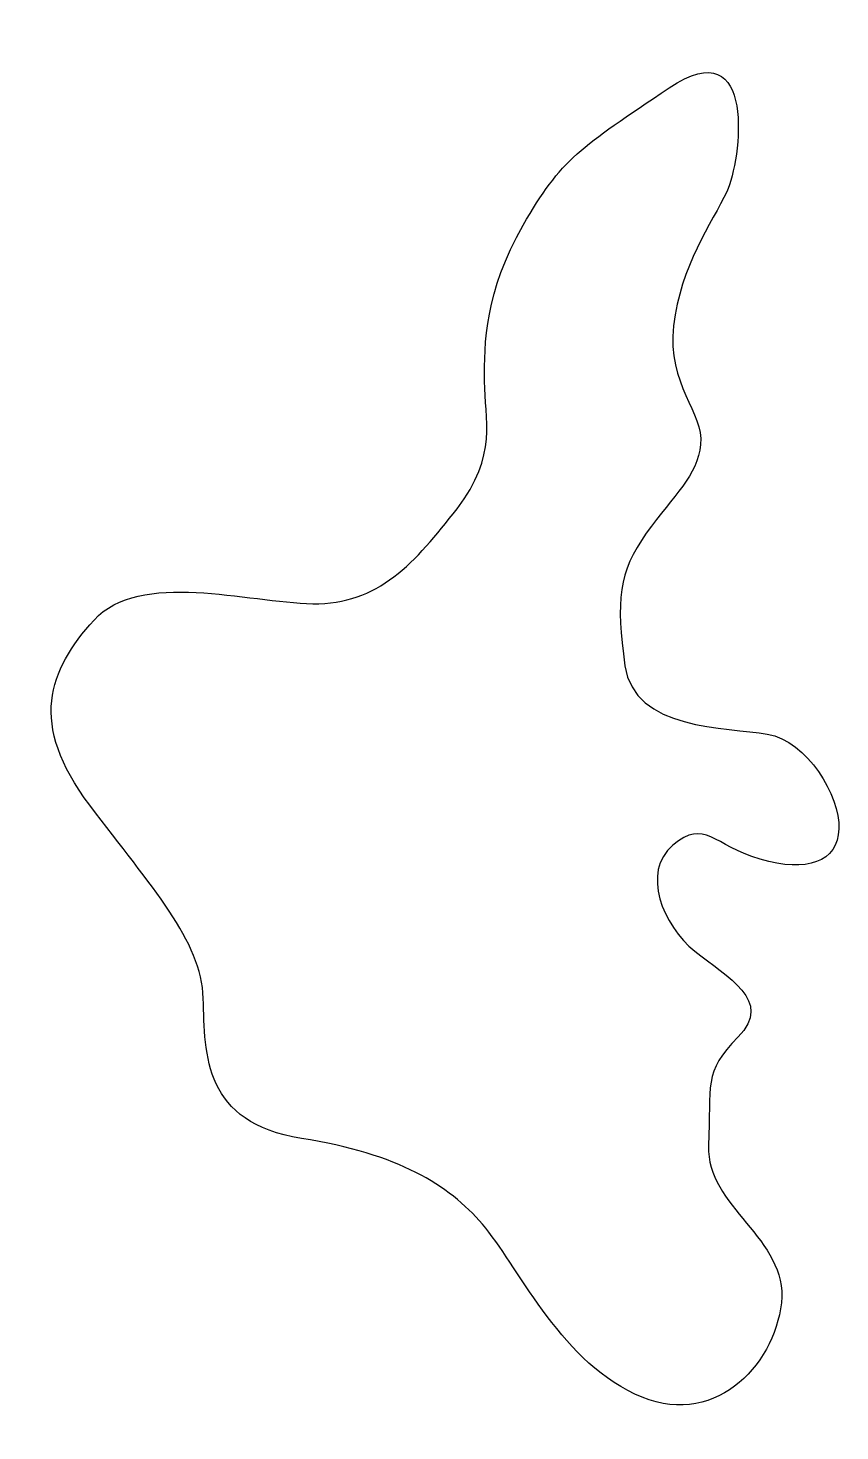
# Model space of a CAD drawing. Extents: x 87.3 to 123.3, y 117.2 to 179.5.
import ezdxf

# ---------------------------------------------------------------- set-up
doc = ezdxf.new("R2010")
doc.units = 0
doc.layers.add('LAYER_1', color=160, linetype='Continuous')

msp = doc.modelspace()

# ---------------------------------------------------------------- linework, layer by layer
at = {"layer": 'LAYER_1', "color": 7}
msp.add_open_spline([(107.525, 163.786), (107.541, 162.115), (108.135, 160.507), (106.304, 158.132), (104.472, 155.757), (102.798, 153.859), (99.905, 153.919), (97.013, 153.979), (92.213, 155.42), (90.198, 153.192), (88.183, 150.964), (87.27, 148.606), (90.01, 144.974), (92.749, 141.342), (94.976, 138.951), (95.045, 136.408), (95.114, 133.864), (95.064, 130.889), (99.405, 130.193), (103.747, 129.496), (105.903, 128.143), (107.433, 126.386), (108.964, 124.63), (110.756, 120.476), (114.197, 118.845), (117.638, 117.214), (120.379, 120.065), (120.696, 122.902), (121.013, 125.739), (117.343, 127.177), (117.467, 129.868), (117.591, 132.558), (117.197, 133.1), (118.779, 134.695), (120.361, 136.29), (118.278, 137.359), (116.857, 138.5), (115.436, 139.641), (114.466, 142.003), (115.883, 143.203), (117.299, 144.404), (117.682, 143.191), (119.757, 142.581), (121.831, 141.972), (123.2, 142.456), (123.248, 143.925), (123.297, 145.394), (121.859, 147.83), (120.069, 148.136), (118.279, 148.442), (114.156, 148.284), (113.757, 151.168), (113.358, 154.052), (113.47, 155.319), (114.704, 157.043), (115.937, 158.768), (116.976, 159.592), (117.116, 160.988), (117.256, 162.383), (115.615, 163.626), (115.913, 166.251), (116.211, 168.877), (117.629, 170.83), (118.274, 172.197), (118.919, 173.565), (119.655, 179.458), (115.72, 176.812), (111.785, 174.164), (110.921, 173.652), (109.236, 170.707), (107.55, 167.762), (107.51, 165.458), (107.525, 163.786)], degree=3, knots=[0, 0, 0, 0, 1, 1, 1, 2, 2, 2, 3, 3, 3, 4, 4, 4, 5, 5, 5, 6, 6, 6, 7, 7, 7, 8, 8, 8, 9, 9, 9, 10, 10, 10, 11, 11, 11, 12, 12, 12, 13, 13, 13, 14, 14, 14, 15, 15, 15, 16, 16, 16, 17, 17, 17, 18, 18, 18, 19, 19, 19, 20, 20, 20, 21, 21, 21, 22, 22, 22, 23, 23, 23, 24, 24, 24, 24], dxfattribs=at)

doc.saveas('drawing.dxf')
